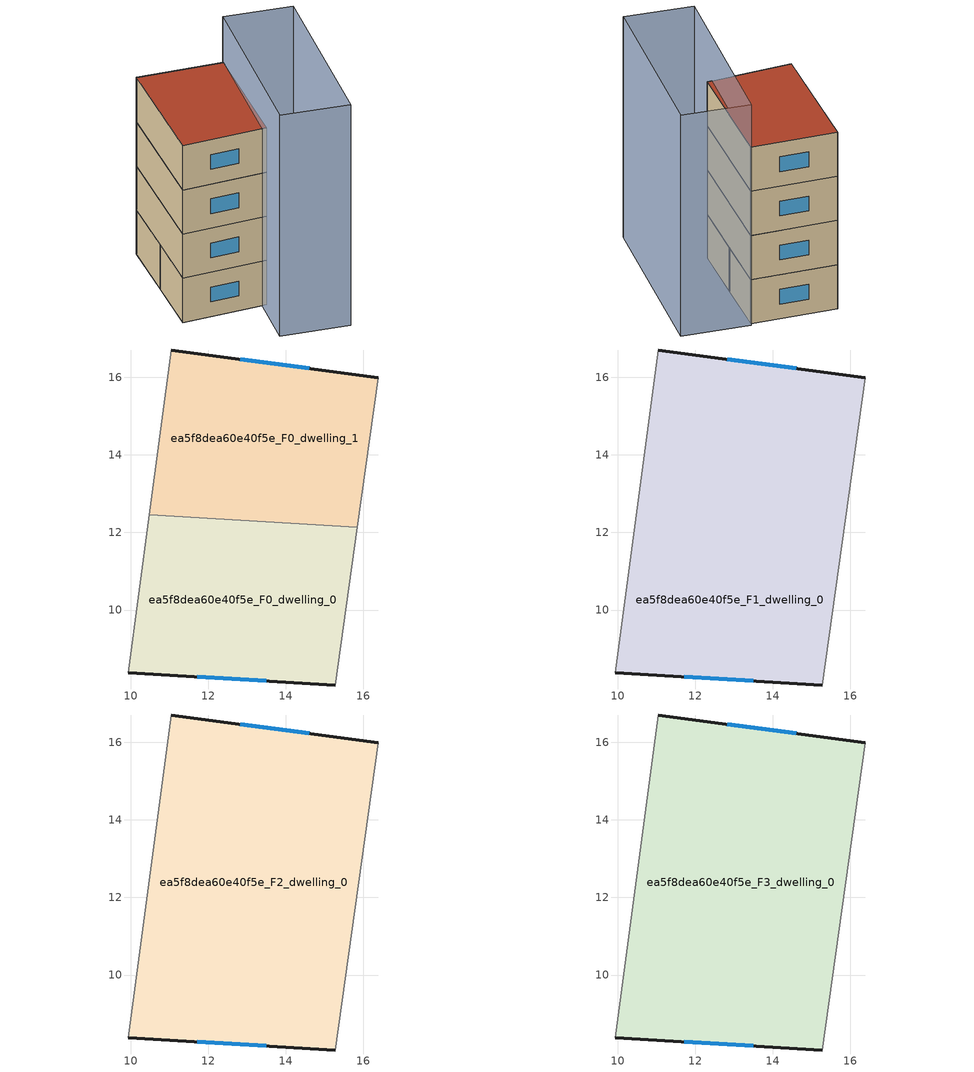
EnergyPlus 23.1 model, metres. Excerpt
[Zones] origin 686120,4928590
ea5f8dea60e40f5e_F0_dwelling_0
 floor ground (EU_floor_Construction): 15.28,8.07 15.85,12.14 10.48,12.46 9.94,8.39 z0
 wall outside (EU_wall_Construction): 15.28,8.07 9.94,8.39 z0:3
 wall adiabatic (EU_wall_Construction): 15.85,12.14 15.28,8.07 / 9.94,8.39 10.48,12.46 z0:3
 wall to ea5f8dea60e40f5e_F0_dwelling_1 (EU_wall_Construction): 10.48,12.46 15.85,12.14 z0:3
 window (EU_Window_Construction): 13.5,8.17 11.72,8.28 z1:2
ea5f8dea60e40f5e_F0_dwelling_1
 floor ground (EU_floor_Construction): 15.85,12.14 16.39,16 11.05,16.71 10.48,12.46 z0
 wall outside (EU_wall_Construction): 11.05,16.71 16.39,16 z0:3
 wall adiabatic (EU_wall_Construction): 10.48,12.46 11.05,16.71 / 16.39,16 15.85,12.14 z0:3
 window (EU_Window_Construction): 12.83,16.47 14.61,16.23 z1:2
ea5f8dea60e40f5e_F1_dwelling_0
 floor to ea5f8dea60e40f5e_F0_dwelling_0 (EU_floor_Construction): 15.28,8.07 15.85,12.14 10.48,12.46 9.94,8.39 z3
 floor to ea5f8dea60e40f5e_F0_dwelling_1 (EU_floor_Construction): 15.85,12.14 16.39,16 11.05,16.71 10.48,12.46 z3
 wall outside (EU_wall_Construction): 15.28,8.07 9.94,8.39 / 11.05,16.71 16.39,16 z3:6
 wall adiabatic (EU_wall_Construction): 16.39,16 15.28,8.07 / 9.94,8.39 11.05,16.71 z3:6
 window (EU_Window_Construction): 13.5,8.17 11.72,8.28 / 12.83,16.47 14.61,16.23 z4:5
ea5f8dea60e40f5e_F2_dwelling_0
 floor to ea5f8dea60e40f5e_F1_dwelling_0 (EU_floor_Construction): 15.28,8.07 16.39,16 11.05,16.71 9.94,8.39 z6
 wall outside (EU_wall_Construction): 15.28,8.07 9.94,8.39 / 11.05,16.71 16.39,16 z6:9
 wall adiabatic (EU_wall_Construction): 16.39,16 15.28,8.07 / 9.94,8.39 11.05,16.71 z6:9
 window (EU_Window_Construction): 13.5,8.17 11.72,8.28 / 12.83,16.47 14.61,16.23 z7:8
ea5f8dea60e40f5e_F3_dwelling_0
 floor to ea5f8dea60e40f5e_F2_dwelling_0 (EU_floor_Construction): 15.28,8.07 16.39,16 11.05,16.71 9.94,8.39 z9
 wall outside (EU_wall_Construction): 15.28,8.07 9.94,8.39 / 11.05,16.71 16.39,16 z9:12
 wall adiabatic (EU_wall_Construction): 16.39,16 15.28,8.07 / 9.94,8.39 11.05,16.71 z9:12
 window (EU_Window_Construction): 13.5,8.17 11.72,8.28 / 12.83,16.47 14.61,16.23 z10:11
 roof outside (EU_roof_Construction): 16.39,16 15.28,8.07 9.94,8.39 11.05,16.71 z12
shading: 20.68,15.43 18.6,3.72 / 18.6,3.72 14.34,4.47 / 14.34,4.47 16.42,16.18 / 16.42,16.18 20.68,15.43 z0:15
[Building]
EU S2 Campaign: North Axis=0; Terrain=City; Solar Distribution=FullExterior
[Site:Location]
Bologna: Latitude=44.5; Longitude=11.25; Time Zone=1; Elevation=37
[SizingPeriod:WeatherFileDays]
AnnualSizingPeriod: Begin Month=1; Begin Day of Month=1; End Month=12; End Day of Month=31; Day of Week for Start Day=Monday; Use Weather File Daylight Saving Period=No; Use Weather File Rain and Snow Indicators=No
[MATERIAL]
EU_InternalMass_Material: Roughness=MediumRough; Thickness=0.1; Conductivity=1; Density=1800; Specific Heat=900; Thermal Absorptance=0.9; Solar Absorptance=0.7; Visible Absorptance=0.7
[MATERIAL:NOMASS] Roughness=MediumRough; Thermal Absorptance=0.9; Solar Absorptance=0.7; Visible Absorptance=0.7
Name | Thermal Resistance
EU_wall_NoMass | 0.937881
EU_roof_NoMass | 0.548572
EU_floor_NoMass | 0.71348
[WINDOWMATERIAL:SIMPLEGLAZINGSYSTEM]
EU_Window_SimpleGlazing: UFactor=4.25633; Solar Heat Gain Coefficient=0.85; Visible Transmittance=0.85
[CONSTRUCTION]
EU_wall_Construction: EU_wall_NoMass
EU_roof_Construction: EU_roof_NoMass
EU_floor_Construction: EU_floor_NoMass
EU_InternalMass_Construction: EU_InternalMass_Material
EU_Window_Construction: EU_Window_SimpleGlazing
[ZONE] Type=1; Multiplier=1; Ceiling Height=autocalculate; Floor Area=autocalculate; Part of Total Floor Area=Yes
Name | Volume
ea5f8dea60e40f5e_F0_dwelling_0 | 65.9399
ea5f8dea60e40f5e_F1_dwelling_0 | 131.875
ea5f8dea60e40f5e_F2_dwelling_0; ea5f8dea60e40f5e_F3_dwelling_0 | 131.878
ea5f8dea60e40f5e_F0_dwelling_1 | 65.9392
[INTERNALMASS] Construction=EU_InternalMass_Construction
Name | Zone or ZoneList | Surface Area
ea5f8dea60e40f5e_F0_dwelling_0_EU_InternalMass | ea5f8dea60e40f5e_F0_dwelling_0 | 21.9799
ea5f8dea60e40f5e_F0_dwelling_1_EU_InternalMass | ea5f8dea60e40f5e_F0_dwelling_1 | 21.9798
ea5f8dea60e40f5e_F1_dwelling_0_EU_InternalMass | ea5f8dea60e40f5e_F1_dwelling_0 | 43.9591
ea5f8dea60e40f5e_F2_dwelling_0_EU_InternalMass | ea5f8dea60e40f5e_F2_dwelling_0 | 43.9591
ea5f8dea60e40f5e_F3_dwelling_0_EU_InternalMass | ea5f8dea60e40f5e_F3_dwelling_0 | 43.9591
[OTHEREQUIPMENT] Fuel Type=Electricity; Design Level Calculation Method=Watts/Area; Power per Zone Floor Area=1; Fraction Latent=0; Fraction Radiant=0; Fraction Lost=0; Carbon Dioxide Generation Rate=0; EndUse Subcategory=EU_Step8_InternalGains
Name | Zone or ZoneList or Space or SpaceList | Schedule
EU_Step8_InternalGain_ea5f8dea60e40f5e_F0_dwelling_0_f000 | ea5f8dea60e40f5e_F0_dwelling_0 | EU_Step8_GainSchedule_ea5f8dea60e40f5e_F0_dwelling_0_f000
EU_Step8_InternalGain_ea5f8dea60e40f5e_F0_dwelling_1_f000 | ea5f8dea60e40f5e_F0_dwelling_1 | EU_Step8_GainSchedule_ea5f8dea60e40f5e_F0_dwelling_1_f000
EU_Step8_InternalGain_ea5f8dea60e40f5e_F1_dwelling_0_f000 | ea5f8dea60e40f5e_F1_dwelling_0 | EU_Step8_GainSchedule_ea5f8dea60e40f5e_F1_dwelling_0_f000
EU_Step8_InternalGain_ea5f8dea60e40f5e_F2_dwelling_0_f000 | ea5f8dea60e40f5e_F2_dwelling_0 | EU_Step8_GainSchedule_ea5f8dea60e40f5e_F2_dwelling_0_f000
EU_Step8_InternalGain_ea5f8dea60e40f5e_F3_dwelling_0_f000 | ea5f8dea60e40f5e_F3_dwelling_0 | EU_Step8_GainSchedule_ea5f8dea60e40f5e_F3_dwelling_0_f000
[ZONEVENTILATION:DESIGNFLOWRATE] Schedule=EU_AlwaysOn; Design Flow Rate Calculation Method=AirChanges/Hour; Air Changes per Hour=0.687892; Ventilation Type=Natural; Fan Pressure Rise=0; Fan Total Efficiency=1; Constant Term Coefficient=1; Temperature Term Coefficient=0; Velocity Term Coefficient=0; Velocity Squared Term Coefficient=0; Minimum Indoor Temperature=-100; Maximum Indoor Temperature=100; Delta Temperature=-100; Minimum Outdoor Temperature=-100; Maximum Outdoor Temperature=100; Maximum Wind Speed=40
Name | Zone or ZoneList or Space or SpaceList
EU_ConstantAir_ea5f8dea60e40f5e_F0_dwelling_0 | ea5f8dea60e40f5e_F0_dwelling_0
EU_ConstantAir_ea5f8dea60e40f5e_F0_dwelling_1 | ea5f8dea60e40f5e_F0_dwelling_1
EU_ConstantAir_ea5f8dea60e40f5e_F1_dwelling_0 | ea5f8dea60e40f5e_F1_dwelling_0
EU_ConstantAir_ea5f8dea60e40f5e_F2_dwelling_0 | ea5f8dea60e40f5e_F2_dwelling_0
EU_ConstantAir_ea5f8dea60e40f5e_F3_dwelling_0 | ea5f8dea60e40f5e_F3_dwelling_0
[HVACTEMPLATE:THERMOSTAT] Constant Heating Setpoint=20; Constant Cooling Setpoint=50
EU_HeatOnly_ea5f8dea60e40f5e_F0_dwelling_0; EU_HeatOnly_ea5f8dea60e40f5e_F0_dwelling_1; EU_HeatOnly_ea5f8dea60e40f5e_F1_dwelling_0; EU_HeatOnly_ea5f8dea60e40f5e_F2_dwelling_0; EU_HeatOnly_ea5f8dea60e40f5e_F3_dwelling_0
[HVACTEMPLATE:ZONE:IDEALLOADSAIRSYSTEM] System Availability Schedule=EU_AlwaysOn; Maximum Heating Supply Air Temperature=50; Minimum Cooling Supply Air Temperature=13; Maximum Heating Supply Air Humidity Ratio=0.0156; Minimum Cooling Supply Air Humidity Ratio=0.0077; Heating Limit=NoLimit; Cooling Limit=NoLimit; Heating Availability Schedule=EU_AlwaysOn; Cooling Availability Schedule=EU_CoolingOff; Dehumidification Control Type=ConstantSensibleHeatRatio; Cooling Sensible Heat Ratio=0.7; Dehumidification Setpoint=60; Humidification Control Type=None; Humidification Setpoint=30; Outdoor Air Method=None; Outdoor Air Flow Rate per Person=0.00944; Outdoor Air Flow Rate per Zone Floor Area=0; Outdoor Air Flow Rate per Zone=0; Demand Controlled Ventilation Type=None; Outdoor Air Economizer Type=NoEconomizer; Heat Recovery Type=None; Sensible Heat Recovery Effectiveness=0.7; Latent Heat Recovery Effectiveness=0.65
Name | Template Thermostat
ea5f8dea60e40f5e_F0_dwelling_0 | EU_HeatOnly_ea5f8dea60e40f5e_F0_dwelling_0
ea5f8dea60e40f5e_F0_dwelling_1 | EU_HeatOnly_ea5f8dea60e40f5e_F0_dwelling_1
ea5f8dea60e40f5e_F1_dwelling_0 | EU_HeatOnly_ea5f8dea60e40f5e_F1_dwelling_0
ea5f8dea60e40f5e_F2_dwelling_0 | EU_HeatOnly_ea5f8dea60e40f5e_F2_dwelling_0
ea5f8dea60e40f5e_F3_dwelling_0 | EU_HeatOnly_ea5f8dea60e40f5e_F3_dwelling_0
[SIZING:ZONE] Zone Cooling Design Supply Air Temperature Input Method=SupplyAirTemperature; Zone Cooling Design Supply Air Temperature=13; Zone Heating Design Supply Air Temperature Input Method=SupplyAirTemperature; Zone Heating Design Supply Air Temperature=50; Zone Cooling Design Supply Air Humidity Ratio=0.008; Zone Heating Design Supply Air Humidity Ratio=0.008; Cooling Design Air Flow Method=DesignDay; Cooling Design Air Flow Rate=0; Cooling Minimum Air Flow per Zone Floor Area=0.000762; Cooling Minimum Air Flow=0; Cooling Minimum Air Flow Fraction=0.2; Heating Design Air Flow Method=DesignDay; Heating Design Air Flow Rate=0; Heating Maximum Air Flow per Zone Floor Area=0.002032; Heating Maximum Air Flow=0.141576; Heating Maximum Air Flow Fraction=0.3; Account for Dedicated Outdoor Air System=No; Dedicated Outdoor Air System Control Strategy=NeutralSupplyAir; Dedicated Outdoor Air Low Setpoint Temperature for Design=autosize; Dedicated Outdoor Air High Setpoint Temperature for Design=autosize; Zone Load Sizing Method=Sensible Load Only No Latent Load; Zone Latent Cooling Design Supply Air Humidity Ratio Input Method=HumidityRatioDifference; Zone Cooling Design Supply Air Humidity Ratio Difference=0.005; Zone Latent Heating Design Supply Air Humidity Ratio Input Method=HumidityRatioDifference; Zone Humidification Design Supply Air Humidity Ratio Difference=0.005
ea5f8dea60e40f5e_F0_dwelling_0; ea5f8dea60e40f5e_F0_dwelling_1; ea5f8dea60e40f5e_F1_dwelling_0; ea5f8dea60e40f5e_F2_dwelling_0; ea5f8dea60e40f5e_F3_dwelling_0
[SCHEDULE:CONSTANT]
Name | Hourly Value
EU_AlwaysOn | 1
EU_CoolingOff | 0
[SCHEDULE:FILE] Column Number=1; Rows to Skip at Top=0; Number of Hours of Data=8760; Column Separator=Comma; Interpolate to Timestep=No; Minutes per Item=60; Adjust Schedule for Daylight Savings=Yes
Name | File
EU_Step8_GainSchedule_ea5f8dea60e40f5e_F0_dwelling_0_f000 | ../../schedules/ea5f8dea60e40f5e/ea5f8dea60e40f5e_F0_dwelling_0_f000_gain.csv
EU_Step8_GainSchedule_ea5f8dea60e40f5e_F0_dwelling_1_f000 | ../../schedules/ea5f8dea60e40f5e/ea5f8dea60e40f5e_F0_dwelling_1_f000_gain.csv
EU_Step8_GainSchedule_ea5f8dea60e40f5e_F1_dwelling_0_f000 | ../../schedules/ea5f8dea60e40f5e/ea5f8dea60e40f5e_F1_dwelling_0_f000_gain.csv
EU_Step8_GainSchedule_ea5f8dea60e40f5e_F2_dwelling_0_f000 | ../../schedules/ea5f8dea60e40f5e/ea5f8dea60e40f5e_F2_dwelling_0_f000_gain.csv
EU_Step8_GainSchedule_ea5f8dea60e40f5e_F3_dwelling_0_f000 | ../../schedules/ea5f8dea60e40f5e/ea5f8dea60e40f5e_F3_dwelling_0_f000_gain.csv
